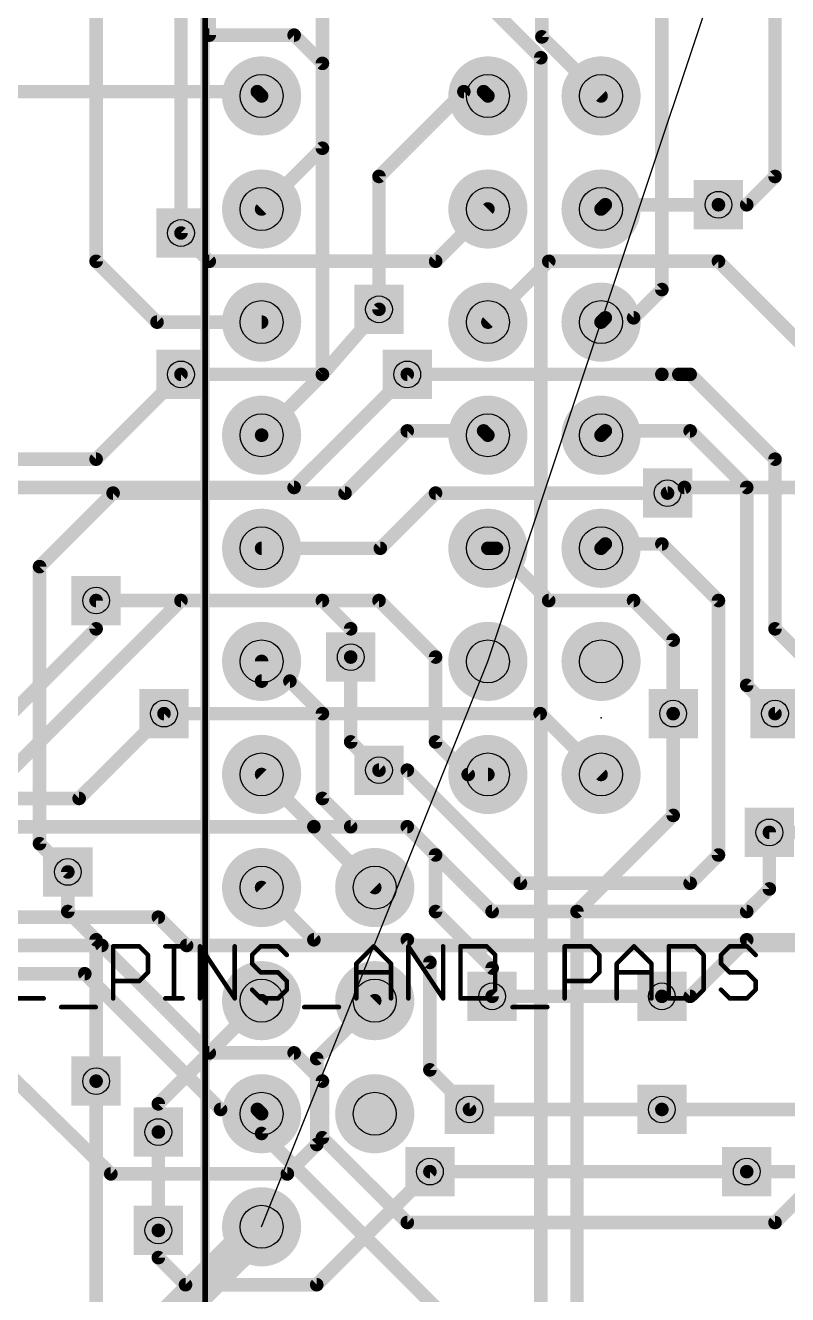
# Model space of a CAD drawing. Extents: x 4 to 288, y -28 to 191.
# Drawn here: x 123.51 to 140.62, y 48.55 to 77.05 of the extents above; entities that cross this region are included whole.
import ezdxf

# ---------------------------------------------------------------- set-up
doc = ezdxf.new("R2010")
doc.units = 0
doc.header["$MEASUREMENT"] = 0
doc.layers.get('0').update_dxf_attribs({"linetype": 'CONTINUOUS'})
for name, color, linetype in [('1', 22, 'CONTINUOUS'), ('16', 175, 'CONTINUOUS'), ('17', 82, 'CONTINUOUS'), ('18', 82, 'CONTINUOUS'), ('19', 53, 'CONTINUOUS'), ('20', 7, 'CONTINUOUS'), ('21', 2, 'CONTINUOUS'), ('23', 7, 'CONTINUOUS'), ('27', 253, 'CONTINUOUS'), ('29', 253, 'CONTINUOUS'), ('30', 253, 'CONTINUOUS'), ('44', 253, 'CONTINUOUS'), ('51', 253, 'CONTINUOUS')]:
    doc.layers.add(name, color=color, linetype=linetype)

# ---------------------------------------------------------------- blocks, each defined once
blk = doc.blocks.new('ROUNDP')
at = {"const_width": 0.5}
blk.add_lwpolyline([(0, -0.25, 1), (0, 0.25, 1), (0, -0.25)], format="xyb", dxfattribs=at)
blk = doc.blocks.new('SQUAREV')
blk.add_solid([(-0.5, -0.5), (0.5, -0.5), (-0.5, 0.5), (0.5, 0.5)])

msp = doc.modelspace()

# ---------------------------------------------------------------- linework, layer by layer
at = {"layer": '1'}
for points, const_width in [([(135.1026, 81.7626), (135.1026, 76.7956)], 0.3048), ([(127.635, 76.835), (127.635, 79.375)], 0.3048), ([(129.54, 76.835), (127.635, 76.835)], 0.3048), ([(130.175, 76.2), (129.54, 76.835)], 0.3048), ([(135.1026, 76.7956), (136.4298, 75.4685)], 0.3048), ([(130.175, 74.2937), (130.175, 76.2)], 0.3048), ([(128.7132, 75.565), (113.03, 75.565)], 0.3048), ([(128.7132, 75.565), (128.8098, 75.4685)], 0.3048), ([(128.8098, 72.9285), (130.175, 74.2937)], 0.3048), ([(132.7163, 71.755), (133.8897, 72.9285)], 0.3048), ([(136.5263, 73.025), (136.4298, 72.9285)], 0.3048), ([(139.065, 73.025), (136.5263, 73.025)], 0.3048), ([(127, 72.39), (127.635, 71.755)], 0.3048), ([(127.635, 71.755), (132.7163, 71.755)], 0.3048), ([(133.8897, 70.3885), (135.2563, 71.755)], 0.3048), ([(135.2563, 71.755), (139.065, 71.755)], 0.3048), ([(139.065, 71.755), (140.97, 69.85)], 0.3048), ([(131.445, 70.6755), (130.175, 69.215)], 0.3048), ([(130.175, 69.215), (127, 69.215)], 0.3048), ([(132.08, 69.215), (137.795, 69.215)], 0.3048), ([(137.795, 69.215), (138.176, 69.215)], 0.3048), ([(138.43, 69.215), (138.176, 69.215)], 0.3048), ([(140.335, 67.31), (138.43, 69.215)], 0.3048), ([(130.683, 66.548), (132.08, 67.945)], 0.3048), ([(132.08, 67.945), (133.7932, 67.945)], 0.3048), ([(133.7932, 67.945), (133.8897, 67.8485)], 0.3048), ([(136.5263, 67.945), (136.4298, 67.8485)], 0.3048), ([(138.43, 67.945), (136.5263, 67.945)], 0.3048), ([(139.7, 66.675), (138.43, 67.945)], 0.3048), ([(140.335, 63.5), (140.335, 67.31)], 0.3048), ([(139.7, 62.23), (139.7, 66.675)], 0.3048), ([(125.476, 66.548), (123.825, 64.897)], 0.3048), ([(130.683, 66.548), (125.476, 66.548)], 0.3048), ([(131.4755, 65.3085), (132.715, 66.548)], 0.3048), ([(132.715, 66.548), (137.922, 66.548)], 0.3048), ([(128.8098, 65.3085), (131.4755, 65.3085)], 0.3048), ([(133.8897, 65.3085), (134.0815, 65.3085)], 0.3048), ([(134.0815, 65.3085), (135.255, 64.135)], 0.3048), ([(136.4298, 65.3085), (136.5263, 65.405)], 0.3048), ([(136.5263, 65.405), (137.795, 65.405)], 0.3048), ([(137.795, 65.405), (139.065, 64.135)], 0.3048), ([(123.825, 64.897), (123.825, 58.674)], 0.3048), ([(130.175, 64.135), (125.095, 64.135)], 0.3048), ([(130.81, 63.5), (130.175, 64.135)], 0.3048), ([(135.255, 64.135), (137.16, 64.135)], 0.3048), ([(137.16, 64.135), (138.049, 63.246)], 0.3048), ([(139.065, 64.135), (139.065, 58.42)], 0.3048), ([(130.81, 62.865), (130.81, 63.5)], 0.3048), ([(141.605, 62.23), (140.335, 63.5)], 0.3048), ([(138.049, 63.246), (138.049, 61.595)], 0.3048), ([(140.335, 61.595), (139.7, 62.23)], 0.3048), ([(135.0632, 61.595), (126.619, 61.595)], 0.3048), ([(135.0632, 61.595), (136.4298, 60.2285)], 0.3048), ([(132.08, 60.325), (131.445, 60.325)], 0.3048), ([(134.62, 57.785), (132.08, 60.325)], 0.3048), ([(128.8098, 60.2285), (129.9832, 59.055)], 0.3048), ([(129.9832, 59.055), (132.08, 59.055)], 0.3048), ([(132.08, 59.055), (133.985, 57.15)], 0.3048), ([(140.208, 57.658), (140.208, 58.928)], 0.3048), ([(123.825, 58.674), (124.46, 58.039)], 0.3048), ([(139.065, 58.42), (138.43, 57.785)], 0.3048), ([(138.43, 57.785), (134.62, 57.785)], 0.3048), ([(139.7, 57.15), (140.208, 57.658)], 0.3048), ([(133.985, 57.15), (139.7, 57.15)], 0.3048), ([(126.492, 57.023), (106.3561, 57.023)], 0.3048), ([(126.492, 57.023), (127.127, 56.388)], 0.3048), ([(125.222, 56.388), (105.0862, 56.388)], 0.3048), ([(127.635, 53.975), (125.222, 56.388)], 0.3048), ([(127.127, 56.388), (142.8102, 56.388)], 0.3048), ([(124.841, 55.753), (103.8162, 55.753)], 0.3048), ([(127.889, 52.705), (124.841, 55.753)], 0.3048), ([(133.985, 55.245), (137.795, 55.245)], 0.3048), ([(127.635, 53.975), (129.54, 53.975)], 0.3048), ([(129.54, 53.975), (130.175, 53.34)], 0.3048), ([(125.095, 44.45), (125.095, 53.34)], 0.3048), ([(130.175, 53.34), (130.175, 52.07)], 0.3048), ([(127.889, 52.705), (128.7132, 52.705)], 0.3048), ([(128.7132, 52.705), (128.8098, 52.6085)], 0.3048), ([(128.8098, 52.6085), (128.8098, 52.1653)], 0.3048), ([(133.477, 52.705), (137.795, 52.705)], 0.3048), ([(126.492, 49.9872), (126.492, 52.197)], 0.3048), ([(128.8098, 52.1653), (134.62, 46.355)], 0.3048), ([(130.175, 52.07), (132.08, 50.165)], 0.3048), ([(132.588, 51.308), (139.7, 51.308)], 0.3048), ([(140.335, 50.165), (140.97, 50.8)], 0.3048), ([(126.3663, 47.625), (128.8098, 50.0685)], 0.8128), ([(132.08, 50.165), (140.335, 50.165)], 0.3048)]:
    msp.add_lwpolyline(points, dxfattribs=dict(at, const_width=const_width))
for points, const_width in [([(127.635, 76.9112, 1), (127.635, 76.7588)], 0.1524), ([(129.5939, 76.8889, 1), (129.4861, 76.7811)], 0.1524), ([(129.54, 76.7588, 1), (129.54, 76.9112)], 0.1524), ([(127.5588, 76.835, 1), (127.7112, 76.835)], 0.1524), ([(135.1565, 76.8495, 1), (135.0487, 76.7417)], 0.1524), ([(135.0264, 76.7956, 1), (135.1788, 76.7956)], 0.1524), ([(130.2512, 76.2, 1), (130.0988, 76.2)], 0.1524), ([(130.1211, 76.1461, 1), (130.2289, 76.2539)], 0.1524), ([(128.7671, 75.6189, 1), (128.6593, 75.5111)], 0.1524), ([(128.7132, 75.4888, 1), (128.7132, 75.6412)], 0.1524), ([(128.7559, 75.4146, 1), (128.8636, 75.5224)], 0.1524), ([(136.3759, 75.4146, 1), (136.4836, 75.5224)], 0.1524), ([(130.2289, 74.2398, 1), (130.1211, 74.3476)], 0.1524), ([(130.0988, 74.2937, 1), (130.2512, 74.2937)], 0.1524), ([(128.7559, 72.9824, 1), (128.8636, 72.8746)], 0.1524), ([(133.9436, 72.8746, 1), (133.8359, 72.9824)], 0.1524), ([(136.3759, 72.9824, 1), (136.4836, 72.8746)], 0.1524), ([(136.5263, 73.1012, 1), (136.5263, 72.9488)], 0.1524), ([(136.5802, 72.9711, 1), (136.4724, 73.0789)], 0.1524), ([(139.065, 72.9488, 1), (139.065, 73.1012)], 0.1524), ([(127.0539, 72.4439, 1), (126.9461, 72.3361)], 0.1524), ([(127.635, 71.8312, 1), (127.635, 71.6788)], 0.1524), ([(127.5811, 71.7011, 1), (127.6889, 71.8089)], 0.1524), ([(132.6624, 71.8089, 1), (132.7702, 71.7011)], 0.1524), ([(132.7163, 71.6788, 1), (132.7163, 71.8312)], 0.1524), ([(135.2563, 71.8312, 1), (135.2563, 71.6788)], 0.1524), ([(135.3102, 71.7011, 1), (135.2024, 71.8089)], 0.1524), ([(139.1189, 71.8089, 1), (139.0111, 71.7011)], 0.1524), ([(139.065, 71.6788, 1), (139.065, 71.8312)], 0.1524), ([(131.5025, 70.6255, 1), (131.3875, 70.7255)], 0.1524), ([(133.8359, 70.4424, 1), (133.9436, 70.3346)], 0.1524), ([(127, 69.2912, 1), (127, 69.1388)], 0.1524), ([(130.1175, 69.265, 1), (130.2325, 69.165)], 0.1524), ([(130.175, 69.1388, 1), (130.175, 69.2912)], 0.1524), ([(132.08, 69.2912, 1), (132.08, 69.1388)], 0.1524), ([(137.795, 69.2912, 1), (137.795, 69.1388)], 0.1524), ([(137.795, 69.1388, 1), (137.795, 69.2912)], 0.1524), ([(138.176, 69.2912, 1), (138.176, 69.1388)], 0.1524), ([(138.176, 69.1388, 1), (138.176, 69.2912)], 0.1524), ([(138.4839, 69.2689, 1), (138.3761, 69.1611)], 0.1524), ([(138.43, 69.1388, 1), (138.43, 69.2912)], 0.1524), ([(132.08, 68.0212, 1), (132.08, 67.8688)], 0.1524), ([(132.1339, 67.8911, 1), (132.0261, 67.9989)], 0.1524), ([(133.8471, 67.9989, 1), (133.7393, 67.8911)], 0.1524), ([(133.7932, 67.8688, 1), (133.7932, 68.0212)], 0.1524), ([(133.8359, 67.7946, 1), (133.9436, 67.9024)], 0.1524), ([(136.3759, 67.9024, 1), (136.4836, 67.7946)], 0.1524), ([(136.5263, 68.0212, 1), (136.5263, 67.8688)], 0.1524), ([(136.5802, 67.8911, 1), (136.4724, 67.9989)], 0.1524), ([(138.4839, 67.9989, 1), (138.3761, 67.8911)], 0.1524), ([(138.43, 67.8688, 1), (138.43, 68.0212)], 0.1524), ([(140.4112, 67.31, 1), (140.2588, 67.31)], 0.1524), ([(140.2811, 67.2561, 1), (140.3889, 67.3639)], 0.1524), ([(139.7762, 66.675, 1), (139.6238, 66.675)], 0.1524), ([(139.6461, 66.6211, 1), (139.7539, 66.7289)], 0.1524), ([(125.476, 66.6242, 1), (125.476, 66.4718)], 0.1524), ([(125.5299, 66.4941, 1), (125.4221, 66.6019)], 0.1524), ([(130.6291, 66.6019, 1), (130.7369, 66.4941)], 0.1524), ([(130.683, 66.4718, 1), (130.683, 66.6242)], 0.1524), ([(132.715, 66.6242, 1), (132.715, 66.4718)], 0.1524), ([(132.7689, 66.4941, 1), (132.6611, 66.6019)], 0.1524), ([(137.922, 66.4718, 1), (137.922, 66.6242)], 0.1524), ([(128.8098, 65.3847, 1), (128.8098, 65.2323)], 0.1524), ([(131.4216, 65.3624, 1), (131.5294, 65.2546)], 0.1524), ([(131.4755, 65.2323, 1), (131.4755, 65.3847)], 0.1524), ([(133.8897, 65.3847, 1), (133.8897, 65.2323)], 0.1524), ([(134.1354, 65.3624, 1), (134.0276, 65.2546)], 0.1524), ([(134.0815, 65.2323, 1), (134.0815, 65.3847)], 0.1524), ([(136.3759, 65.3624, 1), (136.4836, 65.2546)], 0.1524), ([(136.5263, 65.4812, 1), (136.5263, 65.3288)], 0.1524), ([(136.5802, 65.3511, 1), (136.4724, 65.4589)], 0.1524), ([(137.8489, 65.4589, 1), (137.7411, 65.3511)], 0.1524), ([(137.795, 65.3288, 1), (137.795, 65.4812)], 0.1524), ([(123.9012, 64.897, 1), (123.7488, 64.897)], 0.1524), ([(123.7711, 64.9509, 1), (123.8789, 64.8431)], 0.1524), ([(125.095, 64.2112, 1), (125.095, 64.0588)], 0.1524), ([(130.2289, 64.1889, 1), (130.1211, 64.0811)], 0.1524), ([(130.175, 64.0588, 1), (130.175, 64.2112)], 0.1524), ([(135.255, 64.2112, 1), (135.255, 64.0588)], 0.1524), ([(135.2011, 64.0811, 1), (135.3089, 64.1889)], 0.1524), ([(137.2139, 64.1889, 1), (137.1061, 64.0811)], 0.1524), ([(137.16, 64.0588, 1), (137.16, 64.2112)], 0.1524), ([(139.1412, 64.135, 1), (138.9888, 64.135)], 0.1524), ([(139.0111, 64.0811, 1), (139.1189, 64.1889)], 0.1524), ([(130.8862, 63.5, 1), (130.7338, 63.5)], 0.1524), ([(130.7561, 63.4461, 1), (130.8639, 63.5539)], 0.1524), ([(140.3889, 63.5539, 1), (140.2811, 63.4461)], 0.1524), ([(140.2588, 63.5, 1), (140.4112, 63.5)], 0.1524), ([(138.1252, 63.246, 1), (137.9728, 63.246)], 0.1524), ([(137.9951, 63.1921, 1), (138.1029, 63.2999)], 0.1524), ([(130.7338, 62.865, 1), (130.8862, 62.865)], 0.1524), ([(139.7539, 62.2839, 1), (139.6461, 62.1761)], 0.1524), ([(139.6238, 62.23, 1), (139.7762, 62.23)], 0.1524), ([(126.619, 61.6712, 1), (126.619, 61.5188)], 0.1524), ([(135.1171, 61.6489, 1), (135.0093, 61.5411)], 0.1524), ([(135.0632, 61.5188, 1), (135.0632, 61.6712)], 0.1524), ([(137.9728, 61.595, 1), (138.1252, 61.595)], 0.1524), ([(140.2811, 61.5411, 1), (140.3889, 61.6489)], 0.1524), ([(131.445, 60.4012, 1), (131.445, 60.2488)], 0.1524), ([(132.1339, 60.3789, 1), (132.0261, 60.2711)], 0.1524), ([(132.08, 60.2488, 1), (132.08, 60.4012)], 0.1524), ([(128.8636, 60.2824, 1), (128.7559, 60.1746)], 0.1524), ([(136.3759, 60.1746, 1), (136.4836, 60.2824)], 0.1524), ([(129.9832, 59.1312, 1), (129.9832, 58.9788)], 0.1524), ([(129.9293, 59.0011, 1), (130.0371, 59.1089)], 0.1524), ([(132.1339, 59.1089, 1), (132.0261, 59.0011)], 0.1524), ([(132.08, 58.9788, 1), (132.08, 59.1312)], 0.1524), ([(140.2842, 58.928, 1), (140.1318, 58.928)], 0.1524), ([(123.8789, 58.7279, 1), (123.7711, 58.6201)], 0.1524), ([(123.7488, 58.674, 1), (123.9012, 58.674)], 0.1524), ([(138.9888, 58.42, 1), (139.1412, 58.42)], 0.1524), ([(139.1189, 58.3661, 1), (139.0111, 58.4739)], 0.1524), ([(124.4061, 57.9851, 1), (124.5139, 58.0929)], 0.1524), ([(134.62, 57.8612, 1), (134.62, 57.7088)], 0.1524), ([(134.5661, 57.7311, 1), (134.6739, 57.8389)], 0.1524), ([(138.3761, 57.8389, 1), (138.4839, 57.7311)], 0.1524), ([(138.43, 57.7088, 1), (138.43, 57.8612)], 0.1524), ([(140.1318, 57.658, 1), (140.2842, 57.658)], 0.1524), ([(140.2619, 57.6041, 1), (140.1541, 57.7119)], 0.1524), ([(133.985, 57.2262, 1), (133.985, 57.0738)], 0.1524), ([(139.7, 57.0738, 1), (139.7, 57.2262)], 0.1524), ([(126.5459, 57.0769, 1), (126.4381, 56.9691)], 0.1524), ([(126.492, 56.9468, 1), (126.492, 57.0992)], 0.1524), ([(133.9311, 57.0961, 1), (134.0389, 57.2039)], 0.1524), ([(139.6461, 57.2039, 1), (139.7539, 57.0961)], 0.1524), ([(125.2759, 56.4419, 1), (125.1681, 56.3341)], 0.1524), ([(125.222, 56.3118, 1), (125.222, 56.4642)], 0.1524), ([(127.127, 56.4642, 1), (127.127, 56.3118)], 0.1524), ([(127.0731, 56.3341, 1), (127.1809, 56.4419)], 0.1524), ([(124.8949, 55.8069, 1), (124.7871, 55.6991)], 0.1524), ([(124.841, 55.6768, 1), (124.841, 55.8292)], 0.1524), ([(133.985, 55.3212, 1), (133.985, 55.1688)], 0.1524), ([(137.795, 55.1688, 1), (137.795, 55.3212)], 0.1524), ([(127.635, 54.0512, 1), (127.635, 53.8988)], 0.1524), ([(127.5811, 53.9211, 1), (127.6889, 54.0289)], 0.1524), ([(129.5939, 54.0289, 1), (129.4861, 53.9211)], 0.1524), ([(129.54, 53.8988, 1), (129.54, 54.0512)], 0.1524), ([(125.1712, 53.34, 1), (125.0188, 53.34)], 0.1524), ([(130.2512, 53.34, 1), (130.0988, 53.34)], 0.1524), ([(130.1211, 53.2861, 1), (130.2289, 53.3939)], 0.1524), ([(127.889, 52.7812, 1), (127.889, 52.6288)], 0.1524), ([(127.8351, 52.6511, 1), (127.9429, 52.7589)], 0.1524), ([(128.7671, 52.7589, 1), (128.6593, 52.6511)], 0.1524), ([(128.7132, 52.6288, 1), (128.7132, 52.7812)], 0.1524), ([(128.886, 52.6085, 1), (128.7336, 52.6085)], 0.1524), ([(133.477, 52.7812, 1), (133.477, 52.6288)], 0.1524), ([(137.795, 52.6288, 1), (137.795, 52.7812)], 0.1524), ([(128.7559, 52.5546, 1), (128.8636, 52.6624)], 0.1524), ([(126.5682, 52.197, 1), (126.4158, 52.197)], 0.1524), ([(128.8636, 52.2191, 1), (128.7559, 52.1114)], 0.1524), ([(128.7336, 52.1653, 1), (128.886, 52.1653)], 0.1524), ([(130.2289, 52.1239, 1), (130.1211, 52.0161)], 0.1524), ([(130.0988, 52.07, 1), (130.2512, 52.07)], 0.1524), ([(132.588, 51.3842, 1), (132.588, 51.2318)], 0.1524), ([(139.7, 51.2318, 1), (139.7, 51.3842)], 0.1524), ([(128.9534, 49.9248, 1), (128.6661, 50.2122)], 0.4064), ([(132.08, 50.2412, 1), (132.08, 50.0888)], 0.1524), ([(132.0261, 50.1111, 1), (132.1339, 50.2189)], 0.1524), ([(140.2811, 50.2189, 1), (140.3889, 50.1111)], 0.1524), ([(140.335, 50.0888, 1), (140.335, 50.2412)], 0.1524), ([(126.4158, 49.9872, 1), (126.5682, 49.9872)], 0.1524)]:
    msp.add_lwpolyline(points, format="xyb", dxfattribs=dict(at, const_width=const_width))
at = {"layer": '16', "const_width": 0.3048}
for points in [[(127, 86.36), (127, 72.39)], [(130.175, 69.215), (130.175, 83.185)], [(137.795, 79.375), (137.795, 71.12)], [(140.335, 79.375), (140.335, 73.66)], [(125.095, 78.105), (125.095, 71.755)], [(133.8897, 77.5145), (135.0772, 76.327)], [(135.0772, 76.327), (135.0772, 36.195)], [(131.445, 73.66), (133.35, 75.565)], [(133.35, 75.565), (133.7932, 75.565)], [(133.7932, 75.565), (133.8897, 75.4685)], [(131.445, 70.6755), (131.445, 73.66)], [(140.335, 73.66), (139.7, 73.025)], [(136.5263, 73.025), (136.4298, 72.9285)], [(139.7, 73.025), (139.065, 73.025)], [(125.095, 71.755), (126.4615, 70.3885)], [(137.795, 71.12), (137.16, 70.485)], [(126.4615, 70.3885), (128.8098, 70.3885)], [(136.5263, 70.485), (136.4298, 70.3885)], [(137.16, 70.485), (136.5263, 70.485)], [(127, 69.215), (125.095, 67.31)], [(128.8098, 67.8498), (130.175, 69.215)], [(129.54, 66.675), (132.08, 69.215)], [(128.8098, 67.8485), (128.8098, 67.8498)], [(125.095, 67.31), (108.585, 67.31)], [(106.68, 66.675), (129.54, 66.675)], [(138.303, 66.675), (137.922, 66.548)], [(138.303, 66.675), (146.685, 66.675)], [(123.19, 60.325), (127, 64.135)], [(125.095, 63.5), (125.095, 64.135)], [(127, 64.135), (131.445, 64.135)], [(131.445, 64.135), (132.715, 62.865)], [(122.555, 60.96), (125.095, 63.5)], [(130.81, 60.96), (130.81, 62.865)], [(132.715, 62.865), (132.715, 60.96)], [(128.8098, 62.7685), (128.8098, 62.3253)], [(128.8098, 62.3253), (129.4447, 62.3253)], [(129.4447, 62.3253), (130.175, 61.595)], [(126.619, 61.595), (124.714, 59.69)], [(130.175, 61.595), (130.175, 59.69)], [(138.049, 61.595), (138.049, 59.309)], [(146.685, 61.595), (140.335, 61.595)], [(131.445, 60.325), (130.81, 60.96)], [(132.715, 60.96), (133.4465, 60.2285)], [(133.4465, 60.2285), (133.8897, 60.2285)], [(79.375, 59.69), (124.714, 59.69)], [(130.175, 59.69), (130.81, 59.055)], [(138.049, 59.309), (135.89, 57.15)], [(129.9832, 59.055), (78.74, 59.055)], [(131.3498, 57.6885), (129.9832, 59.055)], [(130.81, 59.055), (132.08, 59.055)], [(132.08, 59.055), (132.715, 58.42)], [(163.068, 58.928), (140.208, 58.928)], [(118.11, 58.42), (125.4252, 51.2572)], [(132.715, 58.42), (132.715, 57.15)], [(124.46, 58.039), (124.46, 57.15)], [(129.9832, 56.515), (128.8098, 57.6885)], [(124.46, 57.15), (125.095, 56.515)], [(132.715, 57.15), (133.985, 55.88)], [(135.89, 57.15), (135.89, 38.1)], [(125.095, 56.515), (125.095, 53.34)], [(132.08, 56.515), (129.9832, 56.515)], [(132.08, 56.515), (132.588, 56.007)], [(138.43, 55.245), (139.7, 56.515)], [(139.7, 56.515), (144.78, 56.515)], [(132.588, 56.007), (132.588, 53.594)], [(133.985, 55.88), (133.985, 55.245)], [(137.795, 55.245), (138.43, 55.245)], [(126.492, 52.8307), (128.8098, 55.1485)], [(130.048, 53.8467), (131.3498, 55.1485)], [(130.048, 51.9176), (130.048, 53.8467)], [(132.588, 53.594), (133.477, 52.705)], [(126.492, 52.197), (126.492, 52.8307)], [(137.795, 52.705), (141.605, 52.705)], [(130.048, 51.9176), (129.3876, 51.2572)], [(125.4252, 51.2572), (129.3876, 51.2572)], [(132.588, 51.308), (130.048, 48.768)], [(139.7, 51.308), (144.78, 51.308)], [(126.492, 49.3776), (126.492, 49.9872)], [(127.1016, 48.768), (126.492, 49.3776)], [(130.048, 48.768), (127.1016, 48.768)]]:
    msp.add_lwpolyline(points, dxfattribs=at)
at = {"layer": '16', "const_width": 0.1524}
for points in [[(135.1534, 76.327, 1), (135.001, 76.327)], [(135.0233, 76.2731, 1), (135.1311, 76.3809)], [(133.35, 75.6412, 1), (133.35, 75.4888)], [(133.4039, 75.5111, 1), (133.2961, 75.6189)], [(133.8471, 75.6189, 1), (133.7393, 75.5111)], [(133.7932, 75.4888, 1), (133.7932, 75.6412)], [(133.8359, 75.4146, 1), (133.9436, 75.5224)], [(131.5212, 73.66, 1), (131.3688, 73.66)], [(131.3911, 73.7139, 1), (131.4989, 73.6061)], [(140.2588, 73.66, 1), (140.4112, 73.66)], [(140.3889, 73.6061, 1), (140.2811, 73.7139)], [(136.3759, 72.9824, 1), (136.4836, 72.8746)], [(136.5802, 72.9711, 1), (136.4724, 73.0789)], [(139.065, 73.1012, 1), (139.065, 72.9488)], [(139.6461, 73.0789, 1), (139.7539, 72.9711)], [(139.7, 72.9488, 1), (139.7, 73.1012)], [(126.9238, 72.39, 1), (127.0762, 72.39)], [(125.1489, 71.8089, 1), (125.0411, 71.7011)], [(125.0188, 71.755, 1), (125.1712, 71.755)], [(137.8489, 71.0661, 1), (137.7411, 71.1739)], [(137.7188, 71.12, 1), (137.8712, 71.12)], [(131.3688, 70.6755, 1), (131.5212, 70.6755)], [(126.4615, 70.4647, 1), (126.4615, 70.3123)], [(126.4076, 70.3346, 1), (126.5154, 70.4424)], [(128.8098, 70.3123, 1), (128.8098, 70.4647)], [(136.3759, 70.4424, 1), (136.4836, 70.3346)], [(136.5263, 70.5612, 1), (136.5263, 70.4088)], [(136.5802, 70.4311, 1), (136.4724, 70.5389)], [(137.1061, 70.5389, 1), (137.2139, 70.4311)], [(137.16, 70.4088, 1), (137.16, 70.5612)], [(127.0539, 69.1611, 1), (126.9461, 69.2689)], [(130.0988, 69.215, 1), (130.2512, 69.215)], [(130.2289, 69.1611, 1), (130.1211, 69.2689)], [(132.1339, 69.1611, 1), (132.0261, 69.2689)], [(128.886, 67.8498, 1), (128.7336, 67.8498)], [(128.7559, 67.9036, 1), (128.8636, 67.7959)], [(128.7336, 67.8485, 1), (128.886, 67.8485)], [(125.0411, 67.3639, 1), (125.1489, 67.2561)], [(125.095, 67.2338, 1), (125.095, 67.3862)], [(129.4861, 66.7289, 1), (129.5939, 66.6211)], [(129.54, 66.5988, 1), (129.54, 66.7512)], [(138.303, 66.7512, 1), (138.303, 66.5988)], [(138.3271, 66.6027, 1), (138.2789, 66.7473)], [(137.8979, 66.6203, 1), (137.9461, 66.4757)], [(125.1712, 64.135, 1), (125.0188, 64.135)], [(127, 64.2112, 1), (127, 64.0588)], [(127.0539, 64.0811, 1), (126.9461, 64.1889)], [(131.4989, 64.1889, 1), (131.3911, 64.0811)], [(131.445, 64.0588, 1), (131.445, 64.2112)], [(125.0188, 63.5, 1), (125.1712, 63.5)], [(125.1489, 63.4461, 1), (125.0411, 63.5539)], [(130.8862, 62.865, 1), (130.7338, 62.865)], [(132.7912, 62.865, 1), (132.6388, 62.865)], [(128.886, 62.7685, 1), (128.7336, 62.7685)], [(132.6611, 62.8111, 1), (132.7689, 62.9189)], [(128.8098, 62.4015, 1), (128.8098, 62.2491)], [(129.4986, 62.3791, 1), (129.3909, 62.2714)], [(129.4447, 62.2491, 1), (129.4447, 62.4015)], [(128.7336, 62.3253, 1), (128.886, 62.3253)], [(126.6729, 61.5411, 1), (126.5651, 61.6489)], [(130.2512, 61.595, 1), (130.0988, 61.595)], [(130.1211, 61.5411, 1), (130.2289, 61.6489)], [(138.1252, 61.595, 1), (137.9728, 61.595)], [(140.335, 61.6712, 1), (140.335, 61.5188)], [(130.8639, 61.0139, 1), (130.7561, 60.9061)], [(130.7338, 60.96, 1), (130.8862, 60.96)], [(132.7689, 61.0139, 1), (132.6611, 60.9061)], [(132.6388, 60.96, 1), (132.7912, 60.96)], [(131.3911, 60.2711, 1), (131.4989, 60.3789)], [(133.4465, 60.3047, 1), (133.4465, 60.1523)], [(133.3926, 60.1746, 1), (133.5004, 60.2824)], [(133.8897, 60.1523, 1), (133.8897, 60.3047)], [(124.6601, 59.7439, 1), (124.7679, 59.6361)], [(124.714, 59.6138, 1), (124.714, 59.7662)], [(130.2289, 59.7439, 1), (130.1211, 59.6361)], [(130.0988, 59.69, 1), (130.2512, 59.69)], [(137.9728, 59.309, 1), (138.1252, 59.309)], [(138.1029, 59.2551, 1), (137.9951, 59.3629)], [(130.0371, 59.1089, 1), (129.9293, 59.0011)], [(129.9832, 58.9788, 1), (129.9832, 59.1312)], [(130.81, 59.1312, 1), (130.81, 58.9788)], [(130.7561, 59.0011, 1), (130.8639, 59.1089)], [(132.1339, 59.1089, 1), (132.0261, 59.0011)], [(132.08, 58.9788, 1), (132.08, 59.1312)], [(140.208, 59.0042, 1), (140.208, 58.8518)], [(132.7912, 58.42, 1), (132.6388, 58.42)], [(132.6611, 58.3661, 1), (132.7689, 58.4739)], [(124.5362, 58.039, 1), (124.3838, 58.039)], [(128.8636, 57.7424, 1), (128.7559, 57.6346)], [(131.2959, 57.6346, 1), (131.4036, 57.7424)], [(124.5139, 57.2039, 1), (124.4061, 57.0961)], [(132.7689, 57.2039, 1), (132.6611, 57.0961)], [(135.9662, 57.15, 1), (135.8138, 57.15)], [(124.3838, 57.15, 1), (124.5362, 57.15)], [(132.6388, 57.15, 1), (132.7912, 57.15)], [(135.8361, 57.2039, 1), (135.9439, 57.0961)], [(125.1712, 56.515, 1), (125.0188, 56.515)], [(125.0411, 56.4611, 1), (125.1489, 56.5689)], [(129.9832, 56.5912, 1), (129.9832, 56.4388)], [(129.9293, 56.4611, 1), (130.0371, 56.5689)], [(132.1339, 56.5689, 1), (132.0261, 56.4611)], [(132.08, 56.4388, 1), (132.08, 56.5912)], [(139.7, 56.5912, 1), (139.7, 56.4388)], [(139.7539, 56.4611, 1), (139.6461, 56.5689)], [(132.6642, 56.007, 1), (132.5118, 56.007)], [(132.5341, 55.9531, 1), (132.6419, 56.0609)], [(134.0612, 55.88, 1), (133.9088, 55.88)], [(133.9311, 55.8261, 1), (134.0389, 55.9339)], [(133.9088, 55.245, 1), (134.0612, 55.245)], [(137.795, 55.3212, 1), (137.795, 55.1688)], [(138.3761, 55.2989, 1), (138.4839, 55.1911)], [(138.43, 55.1688, 1), (138.43, 55.3212)], [(128.8636, 55.0946, 1), (128.7559, 55.2024)], [(131.4036, 55.0946, 1), (131.2959, 55.2024)], [(130.1242, 53.8467, 1), (129.9718, 53.8467)], [(129.9941, 53.9006, 1), (130.1019, 53.7928)], [(132.6419, 53.6479, 1), (132.5341, 53.5401)], [(132.5118, 53.594, 1), (132.6642, 53.594)], [(125.0188, 53.34, 1), (125.1712, 53.34)], [(126.5682, 52.8307, 1), (126.4158, 52.8307)], [(126.4381, 52.8846, 1), (126.5459, 52.7768)], [(133.4231, 52.6511, 1), (133.5309, 52.7589)], [(137.795, 52.7812, 1), (137.795, 52.6288)], [(126.4158, 52.197, 1), (126.5682, 52.197)], [(129.9718, 51.9176, 1), (130.1242, 51.9176)], [(130.1019, 51.8637, 1), (129.9941, 51.9715)], [(125.4252, 51.3334, 1), (125.4252, 51.181)], [(125.3719, 51.2028, 1), (125.4785, 51.3116)], [(129.3337, 51.3111, 1), (129.4415, 51.2033)], [(129.3876, 51.181, 1), (129.3876, 51.3334)], [(132.6419, 51.2541, 1), (132.5341, 51.3619)], [(139.7, 51.3842, 1), (139.7, 51.2318)], [(126.5682, 49.9872, 1), (126.4158, 49.9872)], [(126.5459, 49.4315, 1), (126.4381, 49.3237)], [(126.4158, 49.3776, 1), (126.5682, 49.3776)], [(127.1016, 48.8442, 1), (127.1016, 48.6918)], [(127.0477, 48.7141, 1), (127.1555, 48.8219)], [(129.9941, 48.8219, 1), (130.1019, 48.7141)], [(130.048, 48.6918, 1), (130.048, 48.8442)]]:
    msp.add_lwpolyline(points, format="xyb", dxfattribs=at)
at = {"layer": '19'}
for p, q in [((133.8897, 62.7685), (138.9698, 78.0085)), ((128.8098, 50.0685), (133.8897, 62.7685))]:
    msp.add_line(p, q, dxfattribs=at)
at = {"layer": '20', "const_width": 0.0254}
msp.add_lwpolyline([(71.1264, 186.0347, 2.9429), (202.1142, 186.0347)], format="xyb", dxfattribs=at)
at = {"layer": '21', "const_width": 0.2032}
msp.add_lwpolyline([(127.5398, 43.7185), (127.5398, 79.2785)], dxfattribs=at)
at = {"layer": '23'}
msp.add_point((136.4298, 61.4985), dxfattribs=at)
at = {"layer": '27', "const_width": 0.1016}
for points in [[(125.4781, 55.1993), (125.4781, 56.3687)], [(125.4781, 56.3687), (126.0628, 56.3687)], [(126.0628, 56.3687), (126.2577, 56.1738)], [(126.2577, 56.1738), (126.2577, 55.784)], [(126.6475, 56.3687), (127.0373, 56.3687)], [(126.8424, 55.1993), (126.8424, 56.3687)], [(127.4271, 55.1993), (127.4271, 56.3687)], [(127.4271, 56.3687), (128.2067, 55.1993)], [(128.2067, 55.1993), (128.2067, 56.3687)], [(128.7914, 56.3687), (128.5965, 56.1738)], [(128.5965, 56.1738), (128.5965, 55.9789)], [(129.1812, 56.3687), (128.7914, 56.3687)], [(129.3761, 56.1738), (129.1812, 56.3687)], [(130.9353, 55.9789), (131.3251, 56.3687)], [(131.3251, 56.3687), (131.7149, 55.9789)], [(132.1047, 55.1993), (132.1047, 56.3687)], [(132.1047, 56.3687), (132.8843, 55.1993)], [(132.8843, 55.1993), (132.8843, 56.3687)], [(133.2741, 56.3687), (133.2741, 55.1993)], [(133.8588, 56.3687), (133.2741, 56.3687)], [(134.0537, 56.1738), (133.8588, 56.3687)], [(134.0537, 55.3942), (134.0537, 56.1738)], [(135.6129, 55.1993), (135.6129, 56.3687)], [(135.6129, 56.3687), (136.1976, 56.3687)], [(136.1976, 56.3687), (136.3925, 56.1738)], [(136.3925, 56.1738), (136.3925, 55.784)], [(136.7823, 55.9789), (137.1721, 56.3687)], [(137.1721, 56.3687), (137.5619, 55.9789)], [(137.9517, 56.3687), (137.9517, 55.1993)], [(138.5364, 56.3687), (137.9517, 56.3687)], [(138.7313, 56.1738), (138.5364, 56.3687)], [(138.7313, 55.3942), (138.7313, 56.1738)], [(139.316, 56.3687), (139.1211, 56.1738)], [(139.1211, 56.1738), (139.1211, 55.9789)], [(139.7058, 56.3687), (139.316, 56.3687)], [(139.9007, 56.1738), (139.7058, 56.3687)], [(128.5965, 55.9789), (128.7914, 55.784)], [(130.9353, 55.1993), (130.9353, 55.9789)], [(131.7149, 55.9789), (131.7149, 55.1993)], [(136.7823, 55.1993), (136.7823, 55.9789)], [(137.5619, 55.9789), (137.5619, 55.1993)], [(139.1211, 55.9789), (139.316, 55.784)], [(126.0628, 55.5891), (125.4781, 55.5891)], [(126.2577, 55.784), (126.0628, 55.5891)], [(128.7914, 55.784), (129.1812, 55.784)], [(129.1812, 55.784), (129.3761, 55.5891)], [(129.3761, 55.5891), (129.3761, 55.3942)], [(130.9353, 55.784), (131.7149, 55.784)], [(136.1976, 55.5891), (135.6129, 55.5891)], [(136.3925, 55.784), (136.1976, 55.5891)], [(136.7823, 55.784), (137.5619, 55.784)], [(139.316, 55.784), (139.7058, 55.784)], [(139.7058, 55.784), (139.9007, 55.5891)], [(139.9007, 55.5891), (139.9007, 55.3942)], [(128.7914, 55.1993), (128.5965, 55.3942)], [(129.3761, 55.3942), (129.1812, 55.1993)], [(133.8588, 55.1993), (134.0537, 55.3942)], [(138.5364, 55.1993), (138.7313, 55.3942)], [(139.316, 55.1993), (139.1211, 55.3942)], [(139.9007, 55.3942), (139.7058, 55.1993)], [(123.1393, 55.1993), (123.9189, 55.1993)], [(124.3087, 55.0044), (125.0883, 55.0044)], [(126.6475, 55.1993), (127.0373, 55.1993)], [(129.1812, 55.1993), (128.7914, 55.1993)], [(129.7659, 55.0044), (130.5455, 55.0044)], [(133.2741, 55.1993), (133.8588, 55.1993)], [(134.4435, 55.0044), (135.2231, 55.0044)], [(137.9517, 55.1993), (138.5364, 55.1993)], [(139.7058, 55.1993), (139.316, 55.1993)]]:
    msp.add_lwpolyline(points, dxfattribs=at)
at = {"layer": '27', "const_width": 0.0508}
for points in [[(125.5035, 56.3687, 1), (125.4527, 56.3687)], [(125.4781, 56.3941, 1), (125.4781, 56.3433)], [(126.0808, 56.3866, 1), (126.0449, 56.3507)], [(126.0628, 56.3433, 1), (126.0628, 56.3941)], [(126.2831, 56.1738, 1), (126.2323, 56.1738)], [(126.2398, 56.1558, 1), (126.2757, 56.1917)], [(126.6475, 56.3941, 1), (126.6475, 56.3433)], [(126.8678, 56.3687, 1), (126.817, 56.3687)], [(127.0373, 56.3433, 1), (127.0373, 56.3941)], [(127.4525, 56.3687, 1), (127.4017, 56.3687)], [(127.4482, 56.3828, 1), (127.406, 56.3546)], [(128.2321, 56.3687, 1), (128.1813, 56.3687)], [(128.6219, 56.1738, 1), (128.5711, 56.1738)], [(128.5785, 56.1917, 1), (128.6145, 56.1558)], [(128.7914, 56.3941, 1), (128.7914, 56.3433)], [(128.8094, 56.3507, 1), (128.7734, 56.3866)], [(129.1992, 56.3866, 1), (129.1632, 56.3507)], [(129.1812, 56.3433, 1), (129.1812, 56.3941)], [(129.3581, 56.1558, 1), (129.3941, 56.1917)], [(131.3431, 56.3866, 1), (131.3071, 56.3507)], [(131.3431, 56.3507, 1), (131.3071, 56.3866)], [(132.1301, 56.3687, 1), (132.0793, 56.3687)], [(132.1258, 56.3828, 1), (132.0836, 56.3546)], [(132.9097, 56.3687, 1), (132.8589, 56.3687)], [(133.2995, 56.3687, 1), (133.2487, 56.3687)], [(133.2741, 56.3941, 1), (133.2741, 56.3433)], [(133.8768, 56.3866, 1), (133.8408, 56.3507)], [(133.8588, 56.3433, 1), (133.8588, 56.3941)], [(134.0791, 56.1738, 1), (134.0283, 56.1738)], [(134.0357, 56.1558, 1), (134.0717, 56.1917)], [(135.6383, 56.3687, 1), (135.5875, 56.3687)], [(135.6129, 56.3941, 1), (135.6129, 56.3433)], [(136.2155, 56.3866, 1), (136.1796, 56.3507)], [(136.1976, 56.3433, 1), (136.1976, 56.3941)], [(136.4179, 56.1738, 1), (136.3671, 56.1738)], [(136.3745, 56.1558, 1), (136.4104, 56.1917)], [(137.19, 56.3866, 1), (137.1541, 56.3507)], [(137.19, 56.3507, 1), (137.1541, 56.3866)], [(137.9771, 56.3687, 1), (137.9263, 56.3687)], [(137.9517, 56.3941, 1), (137.9517, 56.3433)], [(138.5543, 56.3866, 1), (138.5184, 56.3507)], [(138.5364, 56.3433, 1), (138.5364, 56.3941)], [(138.7567, 56.1738, 1), (138.7059, 56.1738)], [(138.7133, 56.1558, 1), (138.7492, 56.1917)], [(139.1465, 56.1738, 1), (139.0957, 56.1738)], [(139.1031, 56.1917, 1), (139.139, 56.1558)], [(139.316, 56.3941, 1), (139.316, 56.3433)], [(139.3339, 56.3507, 1), (139.298, 56.3866)], [(139.7237, 56.3866, 1), (139.6878, 56.3507)], [(139.7058, 56.3433, 1), (139.7058, 56.3941)], [(139.8827, 56.1558, 1), (139.9186, 56.1917)], [(128.6145, 55.9968, 1), (128.5785, 55.9609)], [(128.5711, 55.9789, 1), (128.6219, 55.9789)], [(130.9607, 55.9789, 1), (130.9099, 55.9789)], [(130.9173, 55.9968, 1), (130.9533, 55.9609)], [(131.7403, 55.9789, 1), (131.6895, 55.9789)], [(131.6969, 55.9609, 1), (131.7329, 55.9968)], [(136.8077, 55.9789, 1), (136.7569, 55.9789)], [(136.7643, 55.9968, 1), (136.8002, 55.9609)], [(137.5873, 55.9789, 1), (137.5365, 55.9789)], [(137.5439, 55.9609, 1), (137.5798, 55.9968)], [(139.139, 55.9968, 1), (139.1031, 55.9609)], [(139.0957, 55.9789, 1), (139.1465, 55.9789)], [(125.4781, 55.6145, 1), (125.4781, 55.5637)], [(126.0449, 55.607, 1), (126.0808, 55.5711)], [(126.0628, 55.5637, 1), (126.0628, 55.6145)], [(126.2323, 55.784, 1), (126.2831, 55.784)], [(126.2757, 55.766, 1), (126.2398, 55.8019)], [(128.7914, 55.8094, 1), (128.7914, 55.7586)], [(128.7734, 55.766, 1), (128.8094, 55.8019)], [(129.1992, 55.8019, 1), (129.1632, 55.766)], [(129.1812, 55.7586, 1), (129.1812, 55.8094)], [(129.4015, 55.5891, 1), (129.3507, 55.5891)], [(129.3581, 55.5711, 1), (129.3941, 55.607)], [(130.9353, 55.8094, 1), (130.9353, 55.7586)], [(131.7149, 55.7586, 1), (131.7149, 55.8094)], [(135.6129, 55.6145, 1), (135.6129, 55.5637)], [(136.1796, 55.607, 1), (136.2155, 55.5711)], [(136.1976, 55.5637, 1), (136.1976, 55.6145)], [(136.3671, 55.784, 1), (136.4179, 55.784)], [(136.4104, 55.766, 1), (136.3745, 55.8019)], [(136.7823, 55.8094, 1), (136.7823, 55.7586)], [(137.5619, 55.7586, 1), (137.5619, 55.8094)], [(139.316, 55.8094, 1), (139.316, 55.7586)], [(139.298, 55.766, 1), (139.3339, 55.8019)], [(139.7237, 55.8019, 1), (139.6878, 55.766)], [(139.7058, 55.7586, 1), (139.7058, 55.8094)], [(139.9261, 55.5891, 1), (139.8753, 55.5891)], [(139.8827, 55.5711, 1), (139.9186, 55.607)], [(128.6145, 55.4121, 1), (128.5785, 55.3762)], [(129.3507, 55.3942, 1), (129.4015, 55.3942)], [(129.3941, 55.3762, 1), (129.3581, 55.4121)], [(134.0283, 55.3942, 1), (134.0791, 55.3942)], [(134.0717, 55.3762, 1), (134.0357, 55.4121)], [(138.7059, 55.3942, 1), (138.7567, 55.3942)], [(138.7492, 55.3762, 1), (138.7133, 55.4121)], [(139.139, 55.4121, 1), (139.1031, 55.3762)], [(139.8753, 55.3942, 1), (139.9261, 55.3942)], [(139.9186, 55.3762, 1), (139.8827, 55.4121)], [(123.9189, 55.1739, 1), (123.9189, 55.2247)], [(124.3087, 55.0298, 1), (124.3087, 54.979)], [(125.0883, 54.979, 1), (125.0883, 55.0298)], [(125.4527, 55.1993, 1), (125.5035, 55.1993)], [(126.6475, 55.2247, 1), (126.6475, 55.1739)], [(126.817, 55.1993, 1), (126.8678, 55.1993)], [(127.0373, 55.1739, 1), (127.0373, 55.2247)], [(127.4017, 55.1993, 1), (127.4525, 55.1993)], [(128.1813, 55.1993, 1), (128.2321, 55.1993)], [(128.1856, 55.1852, 1), (128.2278, 55.2134)], [(128.7914, 55.2247, 1), (128.7914, 55.1739)], [(128.7734, 55.1813, 1), (128.8094, 55.2172)], [(129.1632, 55.2172, 1), (129.1992, 55.1813)], [(129.1812, 55.1739, 1), (129.1812, 55.2247)], [(129.7659, 55.0298, 1), (129.7659, 54.979)], [(130.5455, 54.979, 1), (130.5455, 55.0298)], [(130.9099, 55.1993, 1), (130.9607, 55.1993)], [(131.6895, 55.1993, 1), (131.7403, 55.1993)], [(132.0793, 55.1993, 1), (132.1301, 55.1993)], [(132.8589, 55.1993, 1), (132.9097, 55.1993)], [(132.8632, 55.1852, 1), (132.9054, 55.2134)], [(133.2741, 55.2247, 1), (133.2741, 55.1739)], [(133.2487, 55.1993, 1), (133.2995, 55.1993)], [(133.8408, 55.2172, 1), (133.8768, 55.1813)], [(133.8588, 55.1739, 1), (133.8588, 55.2247)], [(134.4435, 55.0298, 1), (134.4435, 54.979)], [(135.2231, 54.979, 1), (135.2231, 55.0298)], [(135.5875, 55.1993, 1), (135.6383, 55.1993)], [(136.7569, 55.1993, 1), (136.8077, 55.1993)], [(137.5365, 55.1993, 1), (137.5873, 55.1993)], [(137.9517, 55.2247, 1), (137.9517, 55.1739)], [(137.9263, 55.1993, 1), (137.9771, 55.1993)], [(138.5184, 55.2172, 1), (138.5543, 55.1813)], [(138.5364, 55.1739, 1), (138.5364, 55.2247)], [(139.316, 55.2247, 1), (139.316, 55.1739)], [(139.298, 55.1813, 1), (139.3339, 55.2172)], [(139.6878, 55.2172, 1), (139.7237, 55.1813)], [(139.7058, 55.1739, 1), (139.7058, 55.2247)]]:
    msp.add_lwpolyline(points, format="xyb", dxfattribs=at)
at = {"layer": '44'}
for centre, radius in [((128.8098, 75.4685), 0.4826), ((133.8897, 75.4685), 0.4826), ((136.4298, 75.4685), 0.4826), ((128.8098, 72.9285), 0.4826), ((133.8897, 72.9285), 0.4826), ((136.4298, 72.9285), 0.4826), ((139.065, 73.025), 0.3), ((127, 72.39), 0.3), ((128.8098, 70.3885), 0.4826), ((131.445, 70.6755), 0.3), ((133.8897, 70.3885), 0.4826), ((136.4298, 70.3885), 0.4826), ((127, 69.215), 0.3), ((132.08, 69.215), 0.3), ((128.8098, 67.8485), 0.4826), ((133.8897, 67.8485), 0.4826), ((136.4298, 67.8485), 0.4826), ((137.922, 66.548), 0.3), ((128.8098, 65.3085), 0.4826), ((133.8897, 65.3085), 0.4826), ((136.4298, 65.3085), 0.4826), ((125.095, 64.135), 0.3), ((128.8098, 62.7685), 0.4826), ((130.81, 62.865), 0.3), ((133.8897, 62.7685), 0.4826), ((136.4298, 62.7685), 0.4826), ((126.619, 61.595), 0.3), ((138.049, 61.595), 0.3), ((140.335, 61.595), 0.3), ((128.8098, 60.2285), 0.4826), ((131.445, 60.325), 0.3), ((133.8897, 60.2285), 0.4826), ((136.4298, 60.2285), 0.4826), ((140.208, 58.928), 0.3), ((124.46, 58.039), 0.3), ((128.8098, 57.6885), 0.4826), ((131.3498, 57.6885), 0.4826), ((128.8098, 55.1485), 0.4826), ((131.3498, 55.1485), 0.4826), ((133.985, 55.245), 0.3), ((137.795, 55.245), 0.3), ((125.095, 53.34), 0.3), ((128.8098, 52.6085), 0.4826), ((131.3498, 52.6085), 0.4826), ((133.477, 52.705), 0.3), ((137.795, 52.705), 0.3), ((126.492, 52.197), 0.3), ((132.588, 51.308), 0.3), ((139.7, 51.308), 0.3), ((128.8098, 50.0685), 0.4826), ((126.492, 49.9872), 0.3)]:
    msp.add_circle(centre, radius, dxfattribs=at)
at = {"layer": '51', "const_width": 0.127}
msp.add_lwpolyline([(127.5398, 43.7185), (127.5398, 79.2785)], dxfattribs=at)

# ---------------------------------------------------------------- block references
at = {"layer": '17', "xscale": 1.5748, "yscale": 1.5748, "rotation": 180}
for p in [(128.8098, 75.4685), (128.8098, 75.4685), (133.8897, 75.4685), (133.8897, 75.4685), (136.4298, 75.4685), (136.4298, 75.4685), (128.8098, 72.9285), (128.8098, 72.9285), (133.8897, 72.9285), (133.8897, 72.9285), (136.4298, 72.9285), (136.4298, 72.9285), (128.8098, 70.3885), (128.8098, 70.3885), (133.8897, 70.3885), (133.8897, 70.3885), (136.4298, 70.3885), (136.4298, 70.3885), (128.8098, 67.8485), (128.8098, 67.8485), (133.8897, 67.8485), (133.8897, 67.8485), (136.4298, 67.8485), (136.4298, 67.8485), (128.8098, 65.3085), (128.8098, 65.3085), (133.8897, 65.3085), (133.8897, 65.3085), (136.4298, 65.3085), (136.4298, 65.3085), (128.8098, 62.7685), (128.8098, 62.7685), (133.8897, 62.7685), (133.8897, 62.7685), (136.4298, 62.7685), (136.4298, 62.7685), (128.8098, 60.2285), (128.8098, 60.2285), (133.8897, 60.2285), (133.8897, 60.2285), (136.4298, 60.2285), (136.4298, 60.2285), (128.8098, 57.6885), (128.8098, 57.6885), (131.3498, 57.6885), (131.3498, 57.6885), (128.8098, 55.1485), (128.8098, 55.1485), (131.3498, 55.1485), (131.3498, 55.1485), (128.8098, 52.6085), (128.8098, 52.6085), (131.3498, 52.6085), (131.3498, 52.6085), (128.8098, 50.0685), (128.8098, 50.0685)]:
    msp.add_blockref('ROUNDP', p, dxfattribs=at)
at = {"layer": '18', "xscale": 1.108, "yscale": 1.108}
for p in [(139.065, 73.025), (139.065, 73.025), (127, 72.39), (127, 72.39), (131.445, 70.6755), (131.445, 70.6755), (127, 69.215), (127, 69.215), (132.08, 69.215), (132.08, 69.215), (137.922, 66.548), (137.922, 66.548), (125.095, 64.135), (125.095, 64.135), (130.81, 62.865), (130.81, 62.865), (126.619, 61.595), (126.619, 61.595), (138.049, 61.595), (138.049, 61.595), (140.335, 61.595), (140.335, 61.595), (131.445, 60.325), (131.445, 60.325), (140.208, 58.928), (140.208, 58.928), (124.46, 58.039), (124.46, 58.039), (133.985, 55.245), (133.985, 55.245), (137.795, 55.245), (137.795, 55.245), (125.095, 53.34), (125.095, 53.34), (133.477, 52.705), (133.477, 52.705), (137.795, 52.705), (137.795, 52.705), (126.492, 52.197), (126.492, 52.197), (132.588, 51.308), (132.588, 51.308), (139.7, 51.308), (139.7, 51.308), (126.492, 49.9872), (126.492, 49.9872)]:
    msp.add_blockref('SQUAREV', p, dxfattribs=at)
at = {"layer": '29', "xscale": 1.778, "yscale": 1.778, "rotation": 180}
for p in [(128.8098, 75.4685), (133.8897, 75.4685), (136.4298, 75.4685), (128.8098, 72.9285), (133.8897, 72.9285), (136.4298, 72.9285), (128.8098, 70.3885), (133.8897, 70.3885), (136.4298, 70.3885), (128.8098, 67.8485), (133.8897, 67.8485), (136.4298, 67.8485), (128.8098, 65.3085), (133.8897, 65.3085), (136.4298, 65.3085), (128.8098, 62.7685), (133.8897, 62.7685), (136.4298, 62.7685), (128.8098, 60.2285), (133.8897, 60.2285), (136.4298, 60.2285), (128.8098, 57.6885), (131.3498, 57.6885), (128.8098, 55.1485), (131.3498, 55.1485), (128.8098, 52.6085), (131.3498, 52.6085), (128.8098, 50.0685)]:
    msp.add_blockref('ROUNDP', p, dxfattribs=at)
at = {"layer": '30', "xscale": 1.778, "yscale": 1.778, "rotation": 180}
for p in [(128.8098, 75.4685), (133.8897, 75.4685), (136.4298, 75.4685), (128.8098, 72.9285), (133.8897, 72.9285), (136.4298, 72.9285), (128.8098, 70.3885), (133.8897, 70.3885), (136.4298, 70.3885), (128.8098, 67.8485), (133.8897, 67.8485), (136.4298, 67.8485), (128.8098, 65.3085), (133.8897, 65.3085), (136.4298, 65.3085), (128.8098, 62.7685), (133.8897, 62.7685), (136.4298, 62.7685), (128.8098, 60.2285), (133.8897, 60.2285), (136.4298, 60.2285), (128.8098, 57.6885), (131.3498, 57.6885), (128.8098, 55.1485), (131.3498, 55.1485), (128.8098, 52.6085), (131.3498, 52.6085), (128.8098, 50.0685)]:
    msp.add_blockref('ROUNDP', p, dxfattribs=at)

doc.saveas('drawing.dxf')
